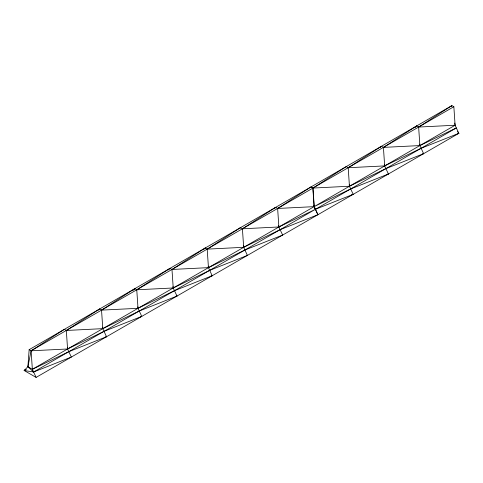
<?xml version="1.0" encoding="UTF-8"?>
<svg xmlns="http://www.w3.org/2000/svg" width="483" height="483" viewBox="0 0 483 483"><rect width="100%" height="100%" fill="white"/><g stroke="black" fill="none" stroke-linecap="round" stroke-linejoin="round"><path stroke-width="0.72" d="M36.104 377.404L33.605 372.007L27.899 366.736L29.149 349.668L310.895 186.999L312.857 188.129L314.107 206.646L317.85 214.736L36.104 377.404L24.15 370.503L27.899 366.736L31.105 350.797L64.366 329.334L66.322 330.463L102.788 328.645L139.261 311.01L176.977 296.073L173.228 287.977L172.992 286.522M98.544 310.068L99.583 308.999L101.539 310.128L138.011 308.311L174.478 290.675L212.194 275.739L208.451 267.642L208.209 266.187M133.242 290.271L134.805 288.665L136.761 289.794L173.228 287.977L209.694 270.341L247.417 255.404L243.667 247.308L243.432 245.853M168.458 269.937L170.022 268.331L171.978 269.466L208.451 267.642L244.917 250.007L282.633 235.07L278.884 226.974L278.649 225.519M204.2 249.071L205.239 248.002L207.195 249.131L243.667 247.308L280.134 229.673L317.85 214.736M239.417 228.737L240.462 227.668L242.418 228.797L278.884 226.974L315.351 209.338L33.605 372.007L24.15 370.503L26.064 369.32M274.64 208.402L275.678 207.334L277.634 208.463L314.107 206.646L313.865 205.19M380.417 147.333L381.461 146.264L383.417 147.393L419.884 145.57L456.35 127.935L455.101 125.236L454.745 123.056M415.114 127.53L416.678 125.93L418.634 127.059L455.101 125.236L453.851 106.725L451.895 105.596L311.022 186.927L312.978 188.056L349.444 186.239L385.911 168.603L423.633 153.666L419.884 145.57L419.649 144.115M450.856 106.665L451.895 105.596L418.634 127.059L419.884 145.57M99.583 308.999L66.322 330.463L67.572 348.98L71.321 357.07L33.605 372.007L32.355 369.308L31.105 350.797L29.149 349.668M134.805 288.665L101.539 310.128L102.788 328.645L106.538 336.736L68.821 351.672L32.355 369.308L27.899 366.736M170.022 268.331L136.761 289.794L138.011 308.311L141.761 316.407L104.038 331.338L67.572 348.98L31.105 350.797L312.857 188.129M205.239 248.002L171.978 269.466L173.228 287.977M240.462 227.668L207.195 249.131L208.451 267.642M275.678 207.334L242.418 228.797L243.667 247.308M310.895 186.999L277.634 208.463L278.884 226.974M457.486 131.557L458.85 133.332L317.977 214.669L314.228 206.573L312.978 188.056L346.239 166.593L348.195 167.728L384.667 165.904L421.134 148.269L458.85 133.332L456.35 127.935L315.477 209.272L314.439 208.312M381.461 146.264L348.195 167.728L349.444 186.239L353.194 194.335L315.477 209.272M416.678 125.93L383.417 147.393L384.667 165.904L388.41 174.001L350.694 188.938L314.228 206.573L455.101 125.236M312.978 188.056L453.851 106.725M26.106 369.374L24.15 370.503L25.599 370.093M32.355 369.308L314.107 206.646M457.401 133.749L458.85 133.332M422.178 154.077L423.633 153.666M386.961 174.411L388.41 174.001M351.745 194.746L353.194 194.335M210.745 276.149L212.194 275.739M175.522 296.484L176.977 296.073M140.305 316.818L141.761 316.407M105.089 337.152L106.538 336.736M384.426 164.449L384.667 165.904M349.209 184.784L349.444 186.239M137.77 306.856L138.011 308.311M102.553 327.19L102.788 328.645M67.336 347.525L67.572 348.98"/></g></svg>
